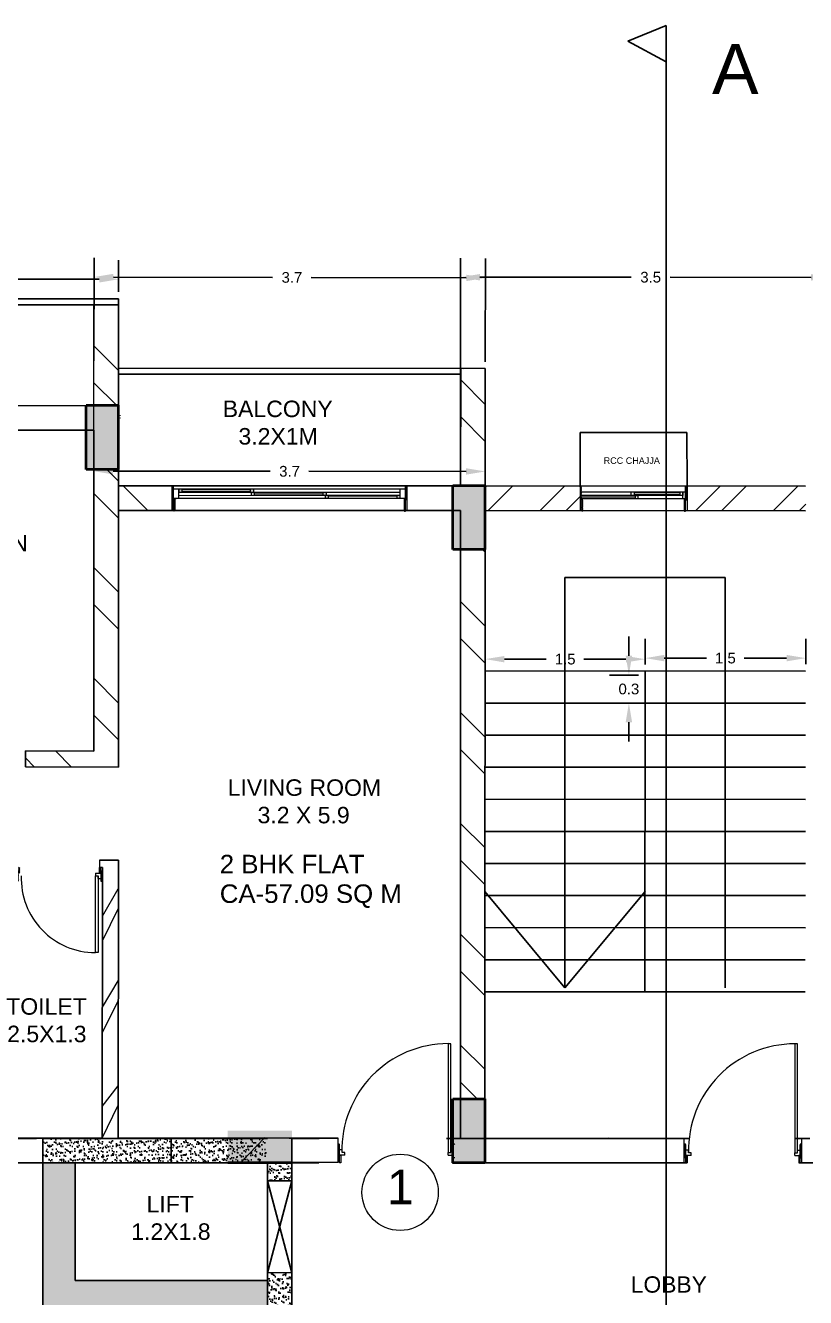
# Model space of a CAD drawing. Header units: metres. Extents: x 29392 to 32022, y 3934 to 33962.
# Drawn here: x 29446.11 to 29453.41, y 4188.08 to 4199.98 of the extents above; entities that cross this region are included whole.
import ezdxf

# ---------------------------------------------------------------- set-up
doc = ezdxf.new("R2010")
doc.units = ezdxf.units.M
doc.linetypes.add('DASHED2', pattern=[9.525, 6.35, -3.175])
for name, color, linetype, lineweight in [('COLUMN', 7, 'Continuous', 40), ('DOOR', 7, 'Continuous', 20), ('text', 7, 'Continuous', 5)]:
    doc.layers.add(name, color=color, linetype=linetype, lineweight=lineweight)
doc.styles.add('Annotative', font='arial.ttf')
doc.styles.get("Standard").update_dxf_attribs({"font": 'arial.ttf'})
doc.dimstyles.get("Standard").update_dxf_attribs({"dimtxt": 0.1, "dimasz": 0.18, "dimexe": 0.18, "dimexo": 0.0625, "dimgap": 0.09, "dimtad": 0, "dimtih": 1, "dimtoh": 1, "dimdec": 1, "dimzin": 0, "dimdsep": 46, "dimtxsty": 'Standard', "dimcen": 0.09, "dimadec": 0, "dimazin": 0, "dimtfac": 1, "dimtdec": 1, "dimtofl": 0, "dimtmove": 0, "dimatfit": 3, "dimfxl": 1, "dimtolj": 1, "dimtzin": 0, "dimarcsym": 0})

# ---------------------------------------------------------------- blocks, each defined once
blk = doc.blocks.new('*D176')
at = {"layer": 'Defpoints', "color": 0, "transparency": 16777216}
for p in [(29450.412, 4195.808), (29446.75, 4195.673), (29450.411, 4195.672)]:
    blk.add_point(p, dxfattribs=at)
at = {"layer": 'text', "color": 0, "lineweight": -2, "transparency": 16777216}
for p, q in [((29446.75, 4195.736), (29446.75, 4195.99)), ((29450.411, 4195.735), (29450.412, 4195.988)), ((29446.93, 4195.81), (29448.4, 4195.809)), ((29450.232, 4195.808), (29448.762, 4195.809))]:
    blk.add_line(p, q, dxfattribs=at)
at = {"layer": 'text', "color": 0, "transparency": 16777216}
for points in [[(29446.93, 4195.84), (29446.93, 4195.78), (29446.75, 4195.81)], [(29450.232, 4195.838), (29450.232, 4195.778), (29450.412, 4195.808)]]:
    blk.add_solid(points, dxfattribs=at)
at = {"layer": 'text', "color": 0, "transparency": 16777216, "insert": (29448.581, 4195.809), "char_height": 0.1, "attachment_point": 5}
blk.add_mtext('\\A1;3.7', dxfattribs=at)
blk = doc.blocks.new('*D177')
at = {"layer": 'Defpoints', "color": 0, "transparency": 16777216}
for p in [(29451.907, 4194.052), (29450.411, 4193.942), (29451.907, 4193.941)]:
    blk.add_point(p, dxfattribs=at)
at = {"layer": 'text', "color": 0, "lineweight": -2, "transparency": 16777216}
for p, q in [((29450.411, 4194.005), (29450.411, 4194.233)), ((29451.907, 4194.004), (29451.907, 4194.232)), ((29450.591, 4194.052), (29450.982, 4194.052)), ((29451.727, 4194.052), (29451.335, 4194.052))]:
    blk.add_line(p, q, dxfattribs=at)
at = {"layer": 'text', "color": 0, "transparency": 16777216}
for points in [[(29450.591, 4194.082), (29450.591, 4194.022), (29450.411, 4194.053)], [(29451.727, 4194.082), (29451.727, 4194.022), (29451.907, 4194.052)]]:
    blk.add_solid(points, dxfattribs=at)
at = {"layer": 'text', "color": 0, "transparency": 16777216, "insert": (29451.159, 4194.052), "char_height": 0.1, "attachment_point": 5}
blk.add_mtext('\\A1;1.5', dxfattribs=at)
blk = doc.blocks.new('*D178')
at = {"layer": 'Defpoints', "color": 0, "transparency": 16777216}
for p in [(29453.41, 4194.062), (29451.907, 4193.941), (29453.41, 4193.942)]:
    blk.add_point(p, dxfattribs=at)
at = {"layer": 'text', "color": 0, "lineweight": -2, "transparency": 16777216}
for p, q in [((29451.906, 4194.004), (29451.906, 4194.242)), ((29453.41, 4194.005), (29453.41, 4194.242)), ((29452.086, 4194.062), (29452.482, 4194.062)), ((29453.23, 4194.062), (29452.835, 4194.062))]:
    blk.add_line(p, q, dxfattribs=at)
at = {"layer": 'text', "color": 0, "transparency": 16777216}
for points in [[(29452.086, 4194.092), (29452.086, 4194.032), (29451.906, 4194.062)], [(29453.23, 4194.092), (29453.23, 4194.032), (29453.41, 4194.062)]]:
    blk.add_solid(points, dxfattribs=at)
at = {"layer": 'text', "color": 0, "transparency": 16777216, "insert": (29452.658, 4194.062), "char_height": 0.1, "attachment_point": 5}
blk.add_mtext('\\A1;1.5', dxfattribs=at)
blk = doc.blocks.new('*D179')
at = {"layer": 'Defpoints', "color": 0, "transparency": 16777216}
for p in [(29451.907, 4193.904), (29451.755, 4193.642), (29451.906, 4193.641)]:
    blk.add_point(p, dxfattribs=at)
at = {"layer": 'text', "color": 0, "lineweight": -2, "transparency": 16777216}
for p, q in [((29451.755, 4194.084), (29451.755, 4194.264)), ((29451.844, 4193.904), (29451.575, 4193.904)), ((29451.844, 4193.642), (29451.575, 4193.642)), ((29451.755, 4193.462), (29451.755, 4193.282))]:
    blk.add_line(p, q, dxfattribs=at)
at = {"layer": 'text', "color": 0, "transparency": 16777216}
for points in [[(29451.725, 4194.084), (29451.785, 4194.084), (29451.755, 4193.904)], [(29451.725, 4193.462), (29451.785, 4193.462), (29451.755, 4193.642)]]:
    blk.add_solid(points, dxfattribs=at)
at = {"layer": 'text', "color": 0, "transparency": 16777216, "insert": (29451.755, 4193.773), "char_height": 0.1, "attachment_point": 5}
blk.add_mtext('\\A1;0.3', dxfattribs=at)
blk = doc.blocks.new('*D180')
at = {"layer": 'Defpoints', "color": 0, "transparency": 16777216}
for p in [(29453.64, 4197.623), (29450.18, 4195.672), (29453.639, 4195.671)]:
    blk.add_point(p, dxfattribs=at)
at = {"layer": 'text', "color": 0, "lineweight": -2, "transparency": 16777216}
for p, q in [((29450.18, 4195.735), (29450.181, 4197.804)), ((29453.639, 4195.733), (29453.64, 4197.803)), ((29450.361, 4197.624), (29451.777, 4197.624)), ((29453.46, 4197.623), (29452.14, 4197.624))]:
    blk.add_line(p, q, dxfattribs=at)
at = {"layer": 'text', "color": 0, "transparency": 16777216}
for points in [[(29450.361, 4197.654), (29450.361, 4197.594), (29450.181, 4197.624)], [(29453.46, 4197.653), (29453.46, 4197.593), (29453.64, 4197.623)]]:
    blk.add_solid(points, dxfattribs=at)
at = {"layer": 'text', "color": 0, "transparency": 16777216, "insert": (29451.959, 4197.624), "char_height": 0.1, "attachment_point": 5}
blk.add_mtext('\\A1;3.5', dxfattribs=at)
blk = doc.blocks.new('*D220')
at = {"color": 0, "lineweight": -2, "transparency": 16777216}
for p, q in [((29444.401, 4197.487), (29444.401, 4197.786)), ((29446.981, 4197.487), (29446.981, 4197.785)), ((29444.581, 4197.605), (29445.509, 4197.605)), ((29446.801, 4197.605), (29445.873, 4197.605))]:
    blk.add_line(p, q, dxfattribs=at)
at = {"color": 0, "transparency": 16777216}
for points in [[(29444.581, 4197.635), (29444.581, 4197.575), (29444.401, 4197.606)], [(29446.801, 4197.635), (29446.801, 4197.575), (29446.981, 4197.605)]]:
    blk.add_solid(points, dxfattribs=at)
at = {"layer": 'Defpoints', "color": 0, "transparency": 16777216}
for p in [(29446.981, 4197.605), (29444.401, 4197.424), (29446.981, 4197.424)]:
    blk.add_point(p, dxfattribs=at)
at = {"color": 0, "transparency": 16777216, "insert": (29445.691, 4197.605), "char_height": 0.1, "attachment_point": 5}
blk.add_mtext('\\A1;2.6', dxfattribs=at)
blk = doc.blocks.new('*D221')
at = {"color": 0, "lineweight": -2, "transparency": 16777216}
for p, q in [((29446.751, 4196.843), (29446.753, 4197.806)), ((29450.412, 4196.834), (29450.414, 4197.798)), ((29446.933, 4197.626), (29448.422, 4197.622)), ((29450.234, 4197.618), (29448.784, 4197.621))]:
    blk.add_line(p, q, dxfattribs=at)
at = {"color": 0, "transparency": 16777216}
for points in [[(29446.933, 4197.656), (29446.933, 4197.596), (29446.753, 4197.626)], [(29450.234, 4197.648), (29450.234, 4197.588), (29450.414, 4197.618)]]:
    blk.add_solid(points, dxfattribs=at)
at = {"layer": 'Defpoints', "color": 0, "transparency": 16777216}
for p in [(29450.414, 4197.618), (29446.751, 4196.78), (29450.412, 4196.772)]:
    blk.add_point(p, dxfattribs=at)
at = {"color": 0, "transparency": 16777216, "insert": (29448.603, 4197.622), "char_height": 0.1, "attachment_point": 5}
blk.add_mtext('\\A1;3.7', dxfattribs=at)
blk = doc.blocks.new('*D226')
at = {"color": 0, "lineweight": -2, "transparency": 16777216}
for p, q in [((29446.212, 4189.57), (29445.462, 4189.57)), ((29445.642, 4189.39), (29445.642, 4188.242)), ((29445.643, 4186.813), (29445.642, 4187.96)), ((29446.213, 4186.633), (29445.463, 4186.633))]:
    blk.add_line(p, q, dxfattribs=at)
at = {"color": 0, "transparency": 16777216}
for points in [[(29445.672, 4189.39), (29445.612, 4189.39), (29445.642, 4189.57)], [(29445.673, 4186.813), (29445.613, 4186.813), (29445.643, 4186.633)]]:
    blk.add_solid(points, dxfattribs=at)
at = {"layer": 'Defpoints', "color": 0, "transparency": 16777216}
for p in [(29446.274, 4189.57), (29445.643, 4186.633), (29446.276, 4186.633)]:
    blk.add_point(p, dxfattribs=at)
at = {"color": 0, "transparency": 16777216, "insert": (29445.642, 4188.101), "char_height": 0.1, "attachment_point": 5}
blk.add_mtext('\\A1;2.9', dxfattribs=at)

msp = doc.modelspace()

# ---------------------------------------------------------------- hatches: boundary and pattern name
h = msp.add_hatch()
h.set_pattern_fill('ANSI31', color=256, scale=0.002, angle=179.9774)
h.set_pattern_definition([(224.9774053, (29610.9847404, 4314.053481), (0.00448835702, -0.0044918984), [])])
h.paths.add_polyline_path([(29446.046, 4191.983, -1), (29446.034, 4191.983), (29446.034, 4192.074), (29446.046, 4192.074)])
h.paths.add_polyline_path([(29446.058, 4192.052), (29446.046, 4192.052), (29446.046, 4192.074), (29446.046, 4192.104), (29446.058, 4192.104)])
h.paths.add_polyline_path([(29446.827, 4191.982, -1), (29446.815, 4191.982), (29446.815, 4192.073), (29446.827, 4192.073)])
h.paths.add_polyline_path([(29446.815, 4192.052), (29446.803, 4192.052), (29446.803, 4192.103), (29446.815, 4192.103)])
at = {"transparency": 33554669}
h = msp.add_hatch(dxfattribs=at)
h.set_pattern_fill('AR-SAND', color=256, scale=0.0013)
h.paths.add_polyline_path([(29447.474, 4189.343), (29447, 4189.343), (29446.274, 4189.344), (29446.274, 4189.573), (29448.347, 4189.573), (29448.374, 4189.345), (29447.474, 4189.344)])
h = msp.add_hatch()
h.set_pattern_fill('ANSI31', color=256, scale=0.002, angle=-0.0226)
h.set_pattern_definition([(44.9774053, (29213.8265834, 4159.7032874), (-0.00448835702, 0.0044918984), [])])
h.paths.add_polyline_path([(29452.276, 4189.391), (29452.288, 4189.391), (29452.288, 4189.511, 1), (29452.276, 4189.511)])
h.paths.add_polyline_path([(29452.288, 4189.341), (29452.3, 4189.341), (29452.3, 4189.412), (29452.288, 4189.412)])
h.paths.add_polyline_path([(29453.357, 4189.412), (29453.345, 4189.412), (29453.345, 4189.341), (29453.357, 4189.341)])
h.paths.add_polyline_path([(29453.369, 4189.511, 1), (29453.357, 4189.511), (29453.357, 4189.39), (29453.369, 4189.39)])
h = msp.add_hatch(dxfattribs=at)
h.set_pattern_fill('AR-SAND', color=256, scale=0.0013)
h.paths.add_polyline_path([(29448.374, 4188.243), (29446.574, 4188.243), (29446.574, 4189.343), (29446.274, 4189.344), (29446.274, 4186.633), (29446.992, 4186.633), (29448.374, 4186.631), (29448.374, 4186.643), (29446.574, 4186.643), (29446.574, 4187.943), (29448.374, 4187.943), (29448.374, 4188.143)])
h = msp.add_hatch(dxfattribs=at)
h.set_pattern_fill('AR-SAND', color=256, scale=0.0013)
h.paths.add_polyline_path([(29448.603, 4188.313), (29448.602, 4188.316), (29448.374, 4188.313), (29448.374, 4188.313), (29448.374, 4188.143), (29448.374, 4187.843), (29448.374, 4187.843), (29448.374, 4187.674), (29448.603, 4187.674)])
h.paths.add_polyline_path([(29448.603, 4189.343), (29448.374, 4189.343), (29448.374, 4189.174), (29448.603, 4189.174)])
at = {"layer": 'COLUMN'}
h = msp.add_hatch(color=256, dxfattribs=at)
h.dxf.hatch_style = 1
h.paths.add_polyline_path([(29446.978, 4195.827), (29446.678, 4195.827), (29446.678, 4196.427), (29446.978, 4196.427)])
h = msp.add_hatch(color=256, dxfattribs=at)
h.dxf.hatch_style = 1
h.paths.add_polyline_path([(29450.409, 4195.077), (29450.109, 4195.077), (29450.109, 4195.677), (29450.409, 4195.677)])
h = msp.add_hatch(color=256, dxfattribs=at)
h.dxf.hatch_style = 1
h.paths.add_polyline_path([(29450.409, 4189.342), (29450.109, 4189.342), (29450.109, 4189.942), (29450.409, 4189.942)])
h = msp.add_hatch(color=256, dxfattribs=at)
h.dxf.hatch_style = 1
h.paths.add_polyline_path([(29448.003, 4189.643), (29448.003, 4189.343), (29448.603, 4189.343), (29448.603, 4189.643)])
at = {"layer": 'DOOR'}
h = msp.add_hatch(dxfattribs=at)
h.set_pattern_fill('ANSI31', color=256, scale=0.001, angle=-0.0226)
h.set_pattern_definition([(44.9774053, (29241.6194863, 4161.1440224), (-0.00224417851, 0.0022459492), [])])
h.paths.add_polyline_path([(29447.494, 4195.666, 1), (29447.482, 4195.666), (29447.482, 4195.546), (29447.494, 4195.546)])
h.paths.add_polyline_path([(29447.506, 4195.555), (29447.494, 4195.555), (29447.494, 4195.443, 1), (29447.506, 4195.443)])
h.paths.add_polyline_path([(29449.678, 4195.665, 1), (29449.666, 4195.665), (29449.666, 4195.545), (29449.678, 4195.545)])
h.paths.add_polyline_path([(29449.666, 4195.554), (29449.654, 4195.554), (29449.654, 4195.442, 1), (29449.666, 4195.442)])
h = msp.add_hatch(color=256, dxfattribs=at)
h.dxf.hatch_style = 1
h.paths.add_polyline_path([(29449.616, 4195.584), (29449.576, 4195.584), (29449.576, 4195.579), (29449.585, 4195.579), (29449.585, 4195.559), (29449.576, 4195.559), (29449.576, 4195.554), (29449.616, 4195.554)])
h.paths.add_polyline_path([(29448.943, 4195.579), (29448.956, 4195.579), (29448.956, 4195.584), (29448.916, 4195.584), (29448.916, 4195.554), (29448.956, 4195.554), (29448.956, 4195.559), (29448.943, 4195.559)])
h.paths.add_polyline_path([(29448.923, 4195.614), (29448.883, 4195.614), (29448.883, 4195.609), (29448.891, 4195.609), (29448.891, 4195.589), (29448.883, 4195.589), (29448.883, 4195.584), (29448.923, 4195.584)])
h.paths.add_polyline_path([(29448.25, 4195.609), (29448.263, 4195.609), (29448.263, 4195.614), (29448.223, 4195.614), (29448.223, 4195.584), (29448.263, 4195.584), (29448.263, 4195.589), (29448.25, 4195.589)])
h.paths.add_polyline_path([(29448.244, 4195.644), (29448.204, 4195.644), (29448.204, 4195.639), (29448.213, 4195.639), (29448.213, 4195.619), (29448.204, 4195.619), (29448.204, 4195.614), (29448.244, 4195.614)])
h.paths.add_polyline_path([(29447.572, 4195.64), (29447.584, 4195.64), (29447.584, 4195.645), (29447.544, 4195.645), (29447.544, 4195.615), (29447.584, 4195.615), (29447.584, 4195.62), (29447.572, 4195.62)])
h = msp.add_hatch(dxfattribs=at)
h.set_pattern_fill('ANSI31', color=256, scale=0.001, angle=-0.0226)
h.set_pattern_definition([(44.9774053, (29262.9735284, 4163.047047), (-0.00224417851, 0.0022459492), [])])
h.paths.add_polyline_path([(29452.285, 4195.664, -1), (29452.297, 4195.664), (29452.297, 4195.544), (29452.285, 4195.544)])
h.paths.add_polyline_path([(29452.273, 4195.553), (29452.285, 4195.553), (29452.285, 4195.442, -1), (29452.273, 4195.442)])
h.paths.add_polyline_path([(29451.299, 4195.664, -1), (29451.311, 4195.664), (29451.311, 4195.543), (29451.299, 4195.543)])
h.paths.add_polyline_path([(29451.311, 4195.553), (29451.323, 4195.553), (29451.323, 4195.441, -1), (29451.311, 4195.441)])
at = {"layer": 'text'}
h = msp.add_hatch(dxfattribs=at)
h.set_pattern_fill('ANSI32', color=256, scale=0.077, angle=-90)
h.set_pattern_definition([(315, (25704.0707, 33432.4455), (0.518609791, 0.518609791), []), (315, (25704.0707, 33432.0998), (0.518609791, 0.518609791), [])])
h.paths.add_polyline_path([(29450.411, 4195.077), (29450.409, 4189.942), (29450.179, 4189.942), (29450.181, 4195.077)])
h.paths.add_polyline_path([(29443.25, 4193.195), (29443.25, 4193.045), (29439.549, 4193.046), (29439.549, 4193.255), (29441.029, 4193.255), (29441.03, 4195.826), (29441.26, 4195.826), (29441.259, 4193.324), (29441.259, 4193.195)])
h.paths.add_polyline_path([(29444.4, 4195.827), (29444.4, 4193.194), (29445.11, 4193.194), (29445.11, 4193.044), (29444.25, 4193.044), (29444.25, 4193.194), (29444.25, 4195.827)])
h.paths.add_polyline_path([(29445.11, 4196.424), (29445.109, 4196.194), (29444.548, 4196.194), (29444.548, 4196.424)])
h.paths.add_polyline_path([(29444.248, 4196.424), (29444.248, 4196.194), (29443.805, 4196.195), (29443.806, 4196.425)])
h.paths.add_polyline_path([(29446.981, 4195.827), (29446.98, 4193.043), (29446.11, 4193.044), (29446.11, 4193.194), (29446.749, 4193.193), (29446.75, 4195.827)])
h.paths.add_polyline_path([(29447.48, 4195.673), (29447.48, 4195.443), (29446.981, 4195.443), (29446.981, 4195.673)])
h.paths.add_polyline_path([(29439.249, 4193.255), (29439.249, 4193.046), (29438.145, 4193.046), (29438.145, 4193.255)])
h.paths.add_polyline_path([(29439.249, 4189.579), (29439.249, 4189.346), (29438.149, 4189.35), (29438.149, 4189.58)])
h.paths.add_polyline_path([(29442.649, 4189.575), (29442.65, 4191.155), (29442.88, 4191.155), (29442.88, 4190.755), (29444.621, 4190.754), (29444.621, 4190.524), (29442.879, 4190.525), (29442.879, 4189.575), (29445.329, 4189.574), (29445.329, 4189.344), (29439.549, 4189.346), (29439.549, 4189.576)])
h.paths.add_polyline_path([(29446.03, 4192.104), (29446.03, 4191.954), (29445.56, 4191.954), (29445.559, 4190.304), (29445.329, 4190.304), (29445.329, 4190.524), (29445.221, 4190.524), (29445.221, 4190.754), (29445.33, 4190.754), (29445.33, 4191.954), (29442.88, 4191.955), (29442.65, 4191.955), (29442.65, 4192.105), (29442.8, 4192.105)])
h.paths.add_polyline_path([(29450.412, 4196.772), (29450.411, 4195.677), (29450.181, 4195.677), (29450.182, 4196.772), (29450.212, 4196.772)])
h.paths.add_polyline_path([(29446.981, 4197.367), (29446.981, 4196.427), (29446.751, 4196.427), (29446.751, 4197.367)])
at = {"layer": 'text', "transparency": 33554669}
h = msp.add_hatch(dxfattribs=at)
h.set_pattern_fill('ANSI32', color=256, scale=0.054)
h.set_pattern_definition([(45, (-345.11585, 576.37216), (-0.363700373, 0.363700373), []), (45, (-344.8734, 576.37216), (-0.363700373, 0.363700373), [])])
h.paths.add_polyline_path([(29451.299, 4195.672), (29450.411, 4195.672), (29450.411, 4195.442), (29451.299, 4195.442)])
h.paths.add_polyline_path([(29453.409, 4195.671), (29452.299, 4195.671), (29452.299, 4195.441), (29453.41, 4195.441)])
h.paths.add_polyline_path([(29454.141, 4195.672), (29453.712, 4195.672), (29453.712, 4195.442), (29454.141, 4195.442)])

# ---------------------------------------------------------------- linework, layer by layer
for p, q in [((29451.745, 4199.832), (29452.103, 4199.979)), ((29452.103, 4199.979), (29452.103, 4176.152)), ((29452.103, 4199.639), (29451.745, 4199.832)), ((29441.03, 4197.424), (29446.981, 4197.423)), ((29446.98, 4193.043), (29446.981, 4197.423)), ((29446.981, 4197.367), (29444.401, 4197.368)), ((29450.182, 4196.718), (29446.976, 4196.719)), ((29450.212, 4196.772), (29446.981, 4196.773)), ((29450.412, 4196.772), (29446.981, 4196.773)), ((29450.181, 4195.672), (29450.182, 4196.772)), ((29450.409, 4189.342), (29450.412, 4196.772)), ((29446.751, 4196.423), (29444.401, 4196.424)), ((29446.75, 4196.193), (29444.4, 4196.194)), ((29446.749, 4193.193), (29446.75, 4196.193)), ((29450.18, 4195.672), (29446.98, 4195.673)), ((29453.407, 4195.671), (29450.407, 4195.672)), ((29450.18, 4195.442), (29446.98, 4195.443)), ((29450.179, 4189.572), (29450.181, 4195.442)), ((29453.407, 4195.441), (29450.407, 4195.442)), ((29451.157, 4190.979), (29451.157, 4194.815)), ((29452.657, 4194.815), (29451.157, 4194.815)), ((29452.657, 4190.979), (29452.657, 4194.815)), ((29453.407, 4193.941), (29450.407, 4193.942)), ((29451.905, 4190.941), (29451.907, 4193.941)), ((29453.406, 4193.641), (29450.406, 4193.642)), ((29453.406, 4193.341), (29450.406, 4193.342)), ((29446.11, 4193.194), (29446.75, 4193.193)), ((29446.11, 4193.194), (29446.11, 4193.044)), ((29446.98, 4193.043), (29446.11, 4193.044)), ((29453.406, 4193.041), (29450.406, 4193.042)), ((29453.406, 4192.741), (29450.406, 4192.742)), ((29453.406, 4192.441), (29450.406, 4192.442)), ((29446.803, 4192.173), (29446.98, 4192.173)), ((29446.979, 4189.573), (29446.98, 4192.173)), ((29453.406, 4192.141), (29450.406, 4192.142)), ((29446.829, 4189.573), (29446.83, 4192.023)), ((29453.406, 4191.841), (29450.406, 4191.842)), ((29451.157, 4190.979), (29450.407, 4191.879)), ((29451.157, 4190.979), (29451.907, 4191.879)), ((29453.406, 4191.541), (29450.406, 4191.542)), ((29453.405, 4191.241), (29450.405, 4191.242)), ((29450.405, 4190.942), (29453.405, 4190.941)), ((29445.559, 4189.574), (29446.829, 4189.573)), ((29448.374, 4189.57), (29446.274, 4189.57)), ((29446.274, 4186.405), (29446.274, 4189.57)), ((29448.578, 4189.573), (29449.035, 4189.573)), ((29448.603, 4189.569), (29448.603, 4186.405)), ((29448.603, 4189.569), (29448.857, 4189.569)), ((29451.348, 4189.571), (29450.048, 4189.571)), ((29451.348, 4189.571), (29452.319, 4189.571)), ((29452.272, 4189.571), (29451.563, 4189.572)), ((29453.307, 4189.571), (29453.448, 4189.571)), ((29453.405, 4189.571), (29453.372, 4189.571)), ((29446.992, 4189.343), (29439.249, 4189.346)), ((29448.374, 4189.343), (29446.574, 4189.343)), ((29446.574, 4189.343), (29446.574, 4188.243)), ((29449.035, 4189.347), (29446.992, 4189.343)), ((29448.374, 4189.343), (29448.374, 4188.143)), ((29448.603, 4189.343), (29448.856, 4189.343)), ((29450.103, 4189.342), (29452.3, 4189.341)), ((29450.103, 4189.342), (29450.405, 4189.342)), ((29452.3, 4189.341), (29450.175, 4189.342)), ((29453.345, 4189.341), (29453.718, 4189.341)), ((29453.635, 4189.341), (29453.345, 4189.341)), ((29448.374, 4189.174), (29448.603, 4189.174)), ((29448.374, 4189.174), (29448.603, 4188.313)), ((29448.603, 4189.174), (29448.374, 4188.313)), ((29448.374, 4188.313), (29448.603, 4188.316)), ((29446.574, 4188.243), (29448.374, 4188.243)), ((29448.374, 4188.143), (29448.374, 4187.843))]:
    msp.add_line(p, q)
at = {"color": 251, "true_color": 0x636466}
for p, q in [((29451.299, 4195.672), (29451.298, 4196.172)), ((29451.298, 4196.172), (29452.298, 4196.172)), ((29452.298, 4196.172), (29452.299, 4195.673)), ((29447.474, 4189.343), (29447.474, 4189.573))]:
    msp.add_line(p, q, dxfattribs=at)
at = {"layer": 'COLUMN'}
for p, q in [((29446.678, 4196.427), (29446.978, 4196.427)), ((29446.678, 4195.827), (29446.678, 4196.427)), ((29446.978, 4196.427), (29446.978, 4195.827)), ((29446.978, 4195.827), (29446.678, 4195.827)), ((29450.109, 4195.677), (29450.409, 4195.677)), ((29450.109, 4195.077), (29450.109, 4195.677)), ((29450.409, 4195.677), (29450.409, 4195.077)), ((29450.409, 4195.077), (29450.109, 4195.077)), ((29450.109, 4189.942), (29450.409, 4189.942)), ((29450.109, 4189.342), (29450.109, 4189.942)), ((29450.409, 4189.942), (29450.409, 4189.342)), ((29448.603, 4189.343), (29448.003, 4189.343)), ((29450.409, 4189.342), (29450.109, 4189.342))]:
    msp.add_line(p, q, dxfattribs=at)
at = {"layer": 'DOOR'}
for p, q in [((29446.998, 4196.33), (29446.998, 4196.335)), ((29446.998, 4196.305), (29446.998, 4196.31)), ((29447.48, 4195.673), (29447.48, 4195.443)), ((29447.482, 4195.546), (29447.482, 4195.666)), ((29447.494, 4195.443), (29447.494, 4195.666)), ((29447.494, 4195.555), (29447.494, 4195.645)), ((29447.494, 4195.645), (29449.666, 4195.644)), ((29447.519, 4195.645), (29448.019, 4195.644)), ((29447.544, 4195.555), (29447.544, 4195.645)), ((29447.544, 4195.645), (29447.544, 4195.615)), ((29447.544, 4195.645), (29447.594, 4195.645)), ((29447.572, 4195.64), (29448.213, 4195.639)), ((29447.572, 4195.64), (29447.572, 4195.62)), ((29447.584, 4195.64), (29447.584, 4195.645)), ((29448.204, 4195.639), (29448.204, 4195.644)), ((29448.213, 4195.639), (29448.213, 4195.619)), ((29448.244, 4195.644), (29448.244, 4195.614)), ((29449.616, 4195.554), (29449.616, 4195.644)), ((29449.666, 4195.442), (29449.666, 4195.665)), ((29449.666, 4195.566), (29449.666, 4195.656)), ((29449.678, 4195.545), (29449.678, 4195.665)), ((29449.68, 4195.442), (29449.68, 4195.672)), ((29452.285, 4195.442), (29452.285, 4195.664)), ((29452.285, 4195.553), (29452.285, 4195.643)), ((29452.297, 4195.544), (29452.297, 4195.664)), ((29452.299, 4195.671), (29452.299, 4195.441)), ((29447.494, 4195.546), (29447.482, 4195.546)), ((29447.494, 4195.555), (29447.519, 4195.555)), ((29449.666, 4195.554), (29447.494, 4195.555)), ((29447.506, 4195.555), (29447.506, 4195.443)), ((29447.544, 4195.615), (29449.616, 4195.614)), ((29447.544, 4195.615), (29447.564, 4195.615)), ((29447.544, 4195.615), (29447.584, 4195.615)), ((29447.544, 4195.585), (29449.616, 4195.584)), ((29447.572, 4195.62), (29448.213, 4195.619)), ((29447.584, 4195.615), (29447.584, 4195.62)), ((29448.019, 4195.614), (29448.519, 4195.614)), ((29448.204, 4195.614), (29448.204, 4195.619)), ((29448.223, 4195.614), (29448.223, 4195.584)), ((29448.25, 4195.609), (29448.25, 4195.589)), ((29448.25, 4195.609), (29448.891, 4195.609)), ((29448.25, 4195.589), (29448.891, 4195.589)), ((29448.263, 4195.609), (29448.263, 4195.614)), ((29448.263, 4195.584), (29448.263, 4195.589)), ((29449.616, 4195.584), (29448.436, 4195.584)), ((29448.883, 4195.609), (29448.883, 4195.614)), ((29448.883, 4195.584), (29448.883, 4195.589)), ((29448.891, 4195.609), (29448.891, 4195.589)), ((29448.936, 4195.554), (29448.896, 4195.554)), ((29448.916, 4195.554), (29448.916, 4195.584)), ((29448.956, 4195.554), (29448.916, 4195.554)), ((29448.923, 4195.614), (29448.923, 4195.584)), ((29448.943, 4195.579), (29449.585, 4195.579)), ((29448.943, 4195.579), (29448.943, 4195.559)), ((29448.943, 4195.559), (29449.585, 4195.559)), ((29448.956, 4195.579), (29448.956, 4195.584)), ((29448.956, 4195.554), (29448.956, 4195.559)), ((29449.576, 4195.579), (29449.576, 4195.584)), ((29449.576, 4195.554), (29449.576, 4195.559)), ((29449.616, 4195.554), (29449.576, 4195.554)), ((29449.585, 4195.579), (29449.585, 4195.559)), ((29449.666, 4195.554), (29449.616, 4195.554)), ((29449.666, 4195.554), (29449.641, 4195.554)), ((29449.654, 4195.554), (29449.654, 4195.442)), ((29449.666, 4195.545), (29449.678, 4195.545)), ((29451.813, 4195.578), (29451.309, 4195.576)), ((29451.813, 4195.558), (29451.309, 4195.559)), ((29452.285, 4195.613), (29451.311, 4195.613)), ((29451.76, 4195.583), (29451.312, 4195.583)), ((29452.285, 4195.553), (29451.323, 4195.553)), ((29452.26, 4195.583), (29451.341, 4195.583)), ((29452.26, 4195.613), (29451.76, 4195.613)), ((29451.772, 4195.613), (29451.772, 4195.583)), ((29451.772, 4195.583), (29451.812, 4195.583)), ((29451.8, 4195.578), (29451.8, 4195.583)), ((29451.8, 4195.553), (29451.8, 4195.558)), ((29451.84, 4195.553), (29451.8, 4195.553)), ((29452.233, 4195.608), (29451.803, 4195.608)), ((29451.803, 4195.608), (29451.803, 4195.588)), ((29452.233, 4195.588), (29451.803, 4195.588)), ((29451.812, 4195.608), (29451.812, 4195.613)), ((29451.812, 4195.583), (29451.812, 4195.588)), ((29451.813, 4195.578), (29451.813, 4195.558)), ((29451.819, 4195.583), (29451.839, 4195.583)), ((29451.84, 4195.583), (29451.84, 4195.553)), ((29452.26, 4195.613), (29452.21, 4195.613)), ((29452.22, 4195.608), (29452.22, 4195.613)), ((29452.22, 4195.583), (29452.22, 4195.588)), ((29452.26, 4195.583), (29452.22, 4195.583)), ((29452.233, 4195.608), (29452.233, 4195.588)), ((29452.26, 4195.583), (29452.24, 4195.583)), ((29452.26, 4195.553), (29452.26, 4195.613)), ((29452.26, 4195.613), (29452.26, 4195.583)), ((29452.273, 4195.553), (29452.273, 4195.442)), ((29452.285, 4195.544), (29452.297, 4195.544)), ((29446.803, 4192.052), (29446.803, 4192.103)), ((29446.815, 4192.103), (29446.803, 4192.103)), ((29446.815, 4192.103), (29446.815, 4191.982)), ((29446.815, 4192.073), (29446.827, 4192.073)), ((29446.827, 4192.073), (29446.827, 4191.982)), ((29446.83, 4192.103), (29446.83, 4191.953)), ((29446.764, 4191.308), (29446.765, 4192.027)), ((29446.765, 4192.052), (29446.815, 4192.052)), ((29446.765, 4192.052), (29446.765, 4192.027)), ((29446.765, 4192.027), (29446.79, 4192.027)), ((29446.79, 4192.027), (29446.789, 4191.308)), ((29446.79, 4192.002), (29446.79, 4192.027)), ((29446.79, 4192.002), (29446.815, 4192.002)), ((29446.815, 4192.052), (29446.803, 4192.052)), ((29446.789, 4191.308), (29446.764, 4191.308)), ((29450.066, 4190.456), (29450.065, 4189.438)), ((29450.091, 4190.456), (29450.066, 4190.456)), ((29450.09, 4189.438), (29450.091, 4190.456)), ((29453.332, 4190.455), (29453.307, 4190.455)), ((29453.307, 4190.455), (29453.307, 4189.437)), ((29453.332, 4189.437), (29453.332, 4190.455)), ((29449.035, 4189.347), (29449.035, 4189.573)), ((29452.272, 4189.341), (29452.272, 4189.571)), ((29452.272, 4189.341), (29452.272, 4189.571)), ((29453.372, 4189.341), (29453.372, 4189.571)), ((29449.035, 4189.392), (29449.035, 4189.512)), ((29449.047, 4189.343), (29449.047, 4189.512)), ((29449.072, 4189.464), (29449.047, 4189.464)), ((29449.072, 4189.439), (29449.072, 4189.464)), ((29450.09, 4189.438), (29450.09, 4189.463)), ((29450.09, 4189.463), (29450.115, 4189.463)), ((29450.115, 4189.342), (29450.115, 4189.512)), ((29452.276, 4189.391), (29452.276, 4189.511)), ((29452.288, 4189.341), (29452.288, 4189.511)), ((29452.313, 4189.462), (29452.288, 4189.462)), ((29452.313, 4189.437), (29452.313, 4189.462)), ((29453.332, 4189.437), (29453.332, 4189.462)), ((29453.332, 4189.462), (29453.357, 4189.462)), ((29453.357, 4189.341), (29453.357, 4189.511)), ((29453.369, 4189.39), (29453.369, 4189.511)), ((29449.047, 4189.392), (29449.035, 4189.392)), ((29449.097, 4189.414), (29449.047, 4189.414)), ((29449.047, 4189.414), (29449.059, 4189.414)), ((29449.059, 4189.343), (29449.047, 4189.343)), ((29449.059, 4189.414), (29449.059, 4189.343)), ((29449.097, 4189.439), (29449.072, 4189.439)), ((29449.097, 4189.414), (29449.097, 4189.439)), ((29450.065, 4189.413), (29450.065, 4189.438)), ((29450.065, 4189.438), (29450.09, 4189.438)), ((29450.065, 4189.413), (29450.115, 4189.413)), ((29450.115, 4189.413), (29450.103, 4189.413)), ((29450.103, 4189.413), (29450.103, 4189.342)), ((29450.103, 4189.342), (29450.115, 4189.342)), ((29450.115, 4189.392), (29450.127, 4189.392)), ((29452.288, 4189.391), (29452.276, 4189.391)), ((29452.338, 4189.412), (29452.288, 4189.412)), ((29452.288, 4189.412), (29452.3, 4189.412)), ((29452.3, 4189.341), (29452.288, 4189.341)), ((29452.3, 4189.412), (29452.3, 4189.341)), ((29452.338, 4189.437), (29452.313, 4189.437)), ((29452.338, 4189.412), (29452.338, 4189.437)), ((29453.307, 4189.412), (29453.307, 4189.437)), ((29453.307, 4189.437), (29453.332, 4189.437)), ((29453.307, 4189.412), (29453.357, 4189.412)), ((29453.357, 4189.412), (29453.345, 4189.412)), ((29453.345, 4189.412), (29453.345, 4189.341)), ((29453.345, 4189.341), (29453.357, 4189.341)), ((29453.357, 4189.39), (29453.369, 4189.39))]:
    msp.add_line(p, q, dxfattribs=at)
for centre, start, end in [((29447.488, 4195.666), 359.9774, 179.9774), ((29449.672, 4195.665), 359.9774, 179.9774), ((29452.291, 4195.664), 0.0226, 180.0226), ((29449.66, 4195.442), 179.9774, 359.9774), ((29452.279, 4195.442), 180.0226, 0.0226), ((29446.821, 4191.982), 179.9774, 359.9774), ((29449.041, 4189.512), 359.9774, 179.9774), ((29450.121, 4189.512), 359.9774, 179.9774), ((29452.282, 4189.511), 359.9774, 179.9774), ((29453.363, 4189.511), 359.9774, 179.9774)]:
    msp.add_arc(centre, 0.006, start, end, dxfattribs=at)
at = {"layer": 'DOOR', "linetype": 'DASHED2'}
for centre, radius, start, end in [((29446.765, 4192.002), 0.694, 177.9479, 269.9774), ((29450.065, 4189.463), 0.994, 89.9774, 181.3762), ((29453.307, 4189.461), 0.994, 89.9774, 181.3762)]:
    msp.add_arc(centre, radius, start, end, dxfattribs=at)
at = {"layer": 'text'}
for p, q in [((29446.75, 4196.193), (29446.751, 4197.367)), ((29446.803, 4192.173), (29446.803, 4192.103)), ((29446.83, 4192.103), (29446.803, 4192.103)), ((29446.827, 4192.073), (29446.83, 4192.073)), ((29446.83, 4191.65), (29446.978, 4191.905)), ((29446.83, 4191.417), (29446.98, 4191.725)), ((29446.83, 4190.798), (29446.977, 4191.043)), ((29446.829, 4190.555), (29446.98, 4190.863)), ((29446.829, 4189.87), (29446.977, 4190.061)), ((29446.829, 4189.573), (29446.979, 4189.881)), ((29448.578, 4189.573), (29446.979, 4189.573)), ((29448.125, 4189.346), (29448.351, 4189.578))]:
    msp.add_line(p, q, dxfattribs=at)
at = {"layer": 'text', "color": 251, "true_color": 0x636466}
msp.add_line((29451.299, 4195.672), (29451.299, 4195.442), dxfattribs=at)
msp.add_circle((29449.615, 4189.066), 0.357, dxfattribs=at)

# ---------------------------------------------------------------- texts
at = {"transparency": 16777216}
msp.add_text('A', height=0.467, dxfattribs=at).set_placement((29452.533, 4199.338))
at = {"color": 251, "true_color": 0x636466}
for s, height, p in [('RCC CHAJJA', 0.0605, (29451.519, 4195.879)), ('2 BHK FLAT ', 0.17273, (29447.928, 4192.05)), ('CA-57.09 SQ M', 0.17273, (29447.928, 4191.773))]:
    msp.add_text(s, height=height, dxfattribs=at).set_placement(p)
msp.add_text('LOBBY', height=0.1528).set_placement((29451.773, 4188.128))
at = {"char_height": 0.15413, "attachment_point": 1, "rotation": 359.9548, "style": 'Annotative'}
for s, insert in [('\\pi0.23667;BALCONY\\P\\pi0.38412;3.2X1M', (29447.719, 4196.471)), ('\\pi0.28667;KITCHEN\\P\\pi0.46918;2.4X3', (29444.901, 4195.216)), ('\\pi0.040703;LIVING ROOM \\P\\pi0.32078;3.2 X 5.9', (29447.961, 4192.929)), ('\\pi0.3703;TOILET\\P\\pi0.37939;2.5X1.3', (29445.56, 4190.882))]:
    msp.add_mtext_dynamic_manual_height_columns(s, width=1.48495, gutter_width=1, heights=[0], dxfattribs=dict(at, insert=insert))
at = {"insert": (29446.712, 4189.033), "char_height": 0.15413, "attachment_point": 1, "style": 'Annotative'}
msp.add_mtext_dynamic_manual_height_columns('\\pi0.53121;LIFT\\P\\pi0.3878;1.2X1.8', width=1.48495, gutter_width=1, heights=[0], dxfattribs=at)
at = {"layer": 'text', "color": 251, "true_color": 0x636466}
msp.add_text('1', height=0.323, dxfattribs=at).set_placement((29449.492, 4188.955))

# ---------------------------------------------------------------- dimensions: what is measured, and where the dimension line sits
at = {"color": 251, "true_color": 0x636466}
for p1, p2, distance, picture, middle in [((29444.401, 4197.424), (29446.981, 4197.424), 0.181, '*D220', (29445.691, 4197.605)), ((29446.274, 4189.57), (29446.276, 4186.633), -0.633, '*D226', (29445.642, 4188.101))]:
    dim = msp.add_aligned_dim(p1=p1, p2=p2, distance=distance, dimstyle='Standard', dxfattribs=at)
    dim.commit()
    dim.dimension.update_dxf_attribs({"geometry": picture, "text_midpoint": middle})
dim = msp.add_linear_dim(base=(29450.414, 4197.618), p1=(29446.751, 4196.78), p2=(29450.412, 4196.772), angle=359.8733, dimstyle='Standard', dxfattribs=at)
dim.commit()
dim.dimension.update_dxf_attribs({"geometry": '*D221', "text_midpoint": (29448.603, 4197.622), "dimtype": 161})
at = {"layer": 'text', "color": 251, "true_color": 0x636466}
for base, p1, p2, angle, picture, middle in [((29453.64, 4197.623), (29450.18, 4195.672), (29453.639, 4195.671), 359.9796, '*D180', (29451.959, 4197.624)), ((29451.755, 4193.642), (29451.907, 4193.904), (29451.906, 4193.641), 269.9774, '*D179', (29451.755, 4193.773)), ((29453.41, 4194.062), (29451.907, 4193.941), (29453.41, 4193.942), 0.0226, '*D178', (29452.658, 4194.062))]:
    dim = msp.add_linear_dim(base=base, p1=p1, p2=p2, angle=angle, dimstyle='Standard', dxfattribs=at)
    dim.commit()
    dim.dimension.update_dxf_attribs({"geometry": picture, "text_midpoint": middle, "dimtype": 161})
for p1, p2, distance, picture, middle in [((29446.75, 4195.673), (29450.411, 4195.672), 0.136, '*D176', (29448.581, 4195.809)), ((29450.411, 4193.942), (29451.907, 4193.941), 0.11, '*D177', (29451.159, 4194.052))]:
    dim = msp.add_aligned_dim(p1=p1, p2=p2, distance=distance, dimstyle='Standard', dxfattribs=at)
    dim.commit()
    dim.dimension.update_dxf_attribs({"geometry": picture, "text_midpoint": middle})

doc.saveas('drawing.dxf')
